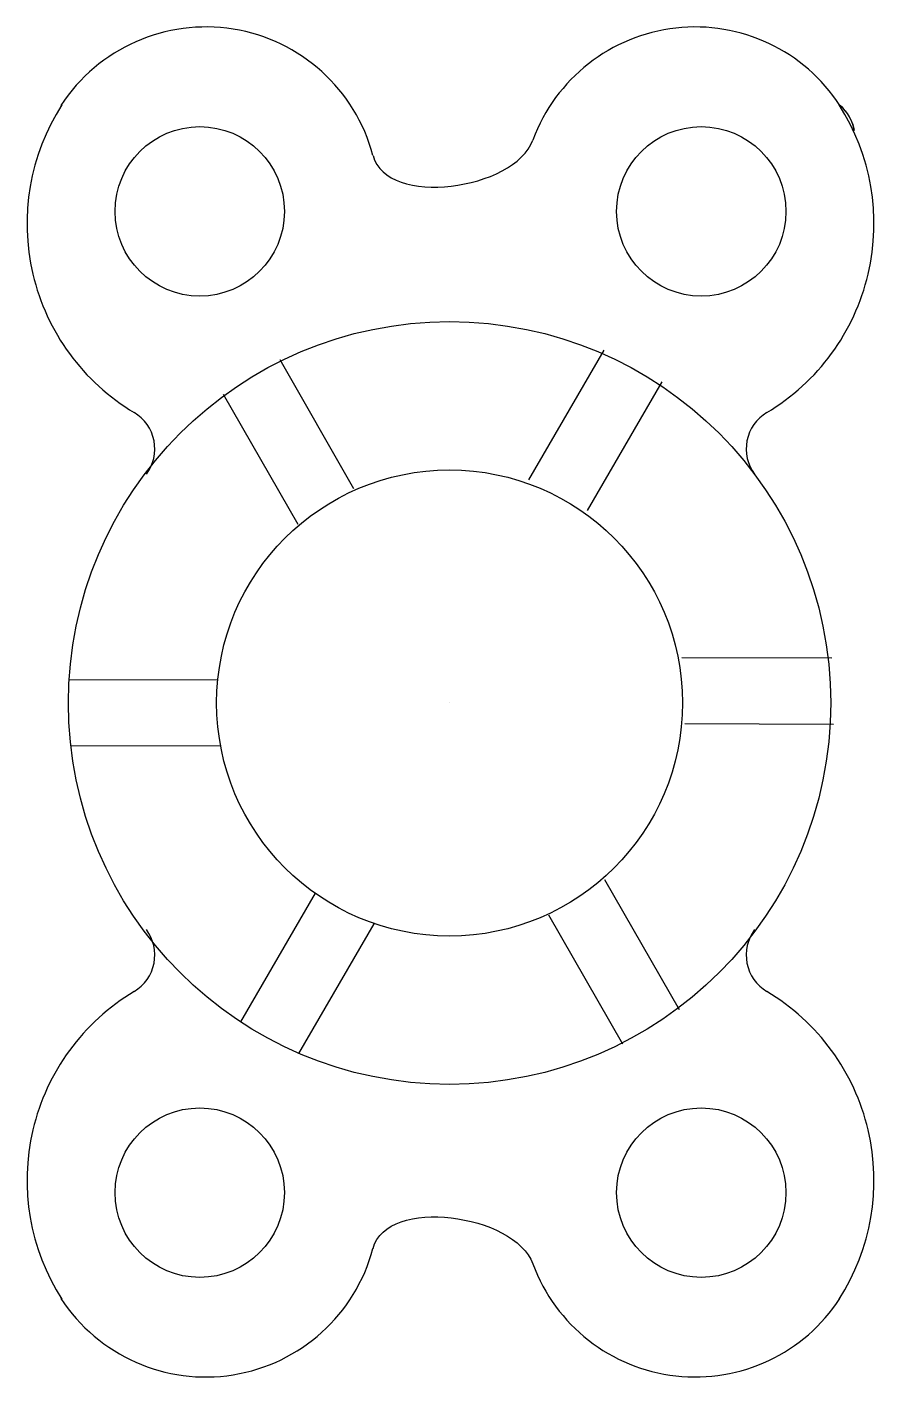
# Model space of a CAD drawing. Header units: millimetres. Extents: x 0 to 100, y -30 to 130.
import ezdxf

# ---------------------------------------------------------------- set-up
doc = ezdxf.new("R2010")
doc.units = ezdxf.units.MM

# ---------------------------------------------------------------- blocks, each defined once
blk = doc.blocks.new('*U2')
for p, q in [((-8.94, 3.93), (8.61, 3.88)), ((-8.75, -3.89), (8.94, -3.93))]:
    blk.add_line(p, q)
blk = doc.blocks.new('*U3')
at = {"color": 0, "linetype": 'ByBlock', "lineweight": -2, "transparency": 16777216}
for p, rotation in [((67.19, 82.1), 239.9999999999999), ((31.01, 80.82), 299.9999999999998), ((86.38, 51.41), 180), ((69.4, 19.44), 120), ((33.22, 18.16), 59.99999999999997)]:
    blk.add_blockref('*U2', p, dxfattribs=dict(at, rotation=rotation))
blk.add_blockref('*U2', (14.03, 48.86), dxfattribs=at)

msp = doc.modelspace()

# ---------------------------------------------------------------- linework, layer by layer
msp.add_line((50, 50), (50, 50))
for centre, radius in [((20.5, 108.01), 10), ((79.72, 108.01), 10), ((50, 50), 45), ((50, 50), 27.5), ((20.5, -7.78), 10), ((79.72, -7.78), 10)]:
    msp.add_circle(centre, radius)
for centre, radius, start, end in [((21.22, 109.35), 20.42, 14.888, 146.8741), ((78.99, 109.35), 20.42, 33.1259, 159.7049), ((26.07, 106.56), 25.96, 147.3025, 239.1761), ((74.15, 106.56), 25.96, 300.8239, 32.6975), ((92.85, 116.71), 5, 9.6677, 49.4555), ((10.2, 79.98), 5, 323.1619, 59.1761), ((90.02, 79.98), 5, 120.8239, 216.8381), ((10.2, 20.26), 5, 300.8239, 36.8381), ((90.02, 20.26), 5, 143.1619, 239.1761), ((26.07, -6.33), 25.96, 120.8239, 212.6975), ((74.15, -6.33), 25.96, 327.3025, 59.1761), ((21.22, -9.11), 20.42, 213.1259, 345.112), ((78.99, -9.11), 20.42, 200.2951, 326.8741)]:
    msp.add_arc(centre, radius, start, end)
for points in [[(96.1, 120.51), (96.96, 119.77), (97.59, 118.66), (97.78, 117.55)], [(40.96, 114.59), (42.58, 108.48), (57.65, 110.5), (59.84, 116.43)], [(40.96, -14.36), (42.58, -8.25), (57.65, -10.26), (59.84, -16.19)]]:
    msp.add_open_spline(points, degree=3)

# ---------------------------------------------------------------- block references
msp.add_blockref('*U3', (0, 0))

doc.saveas('drawing.dxf')
